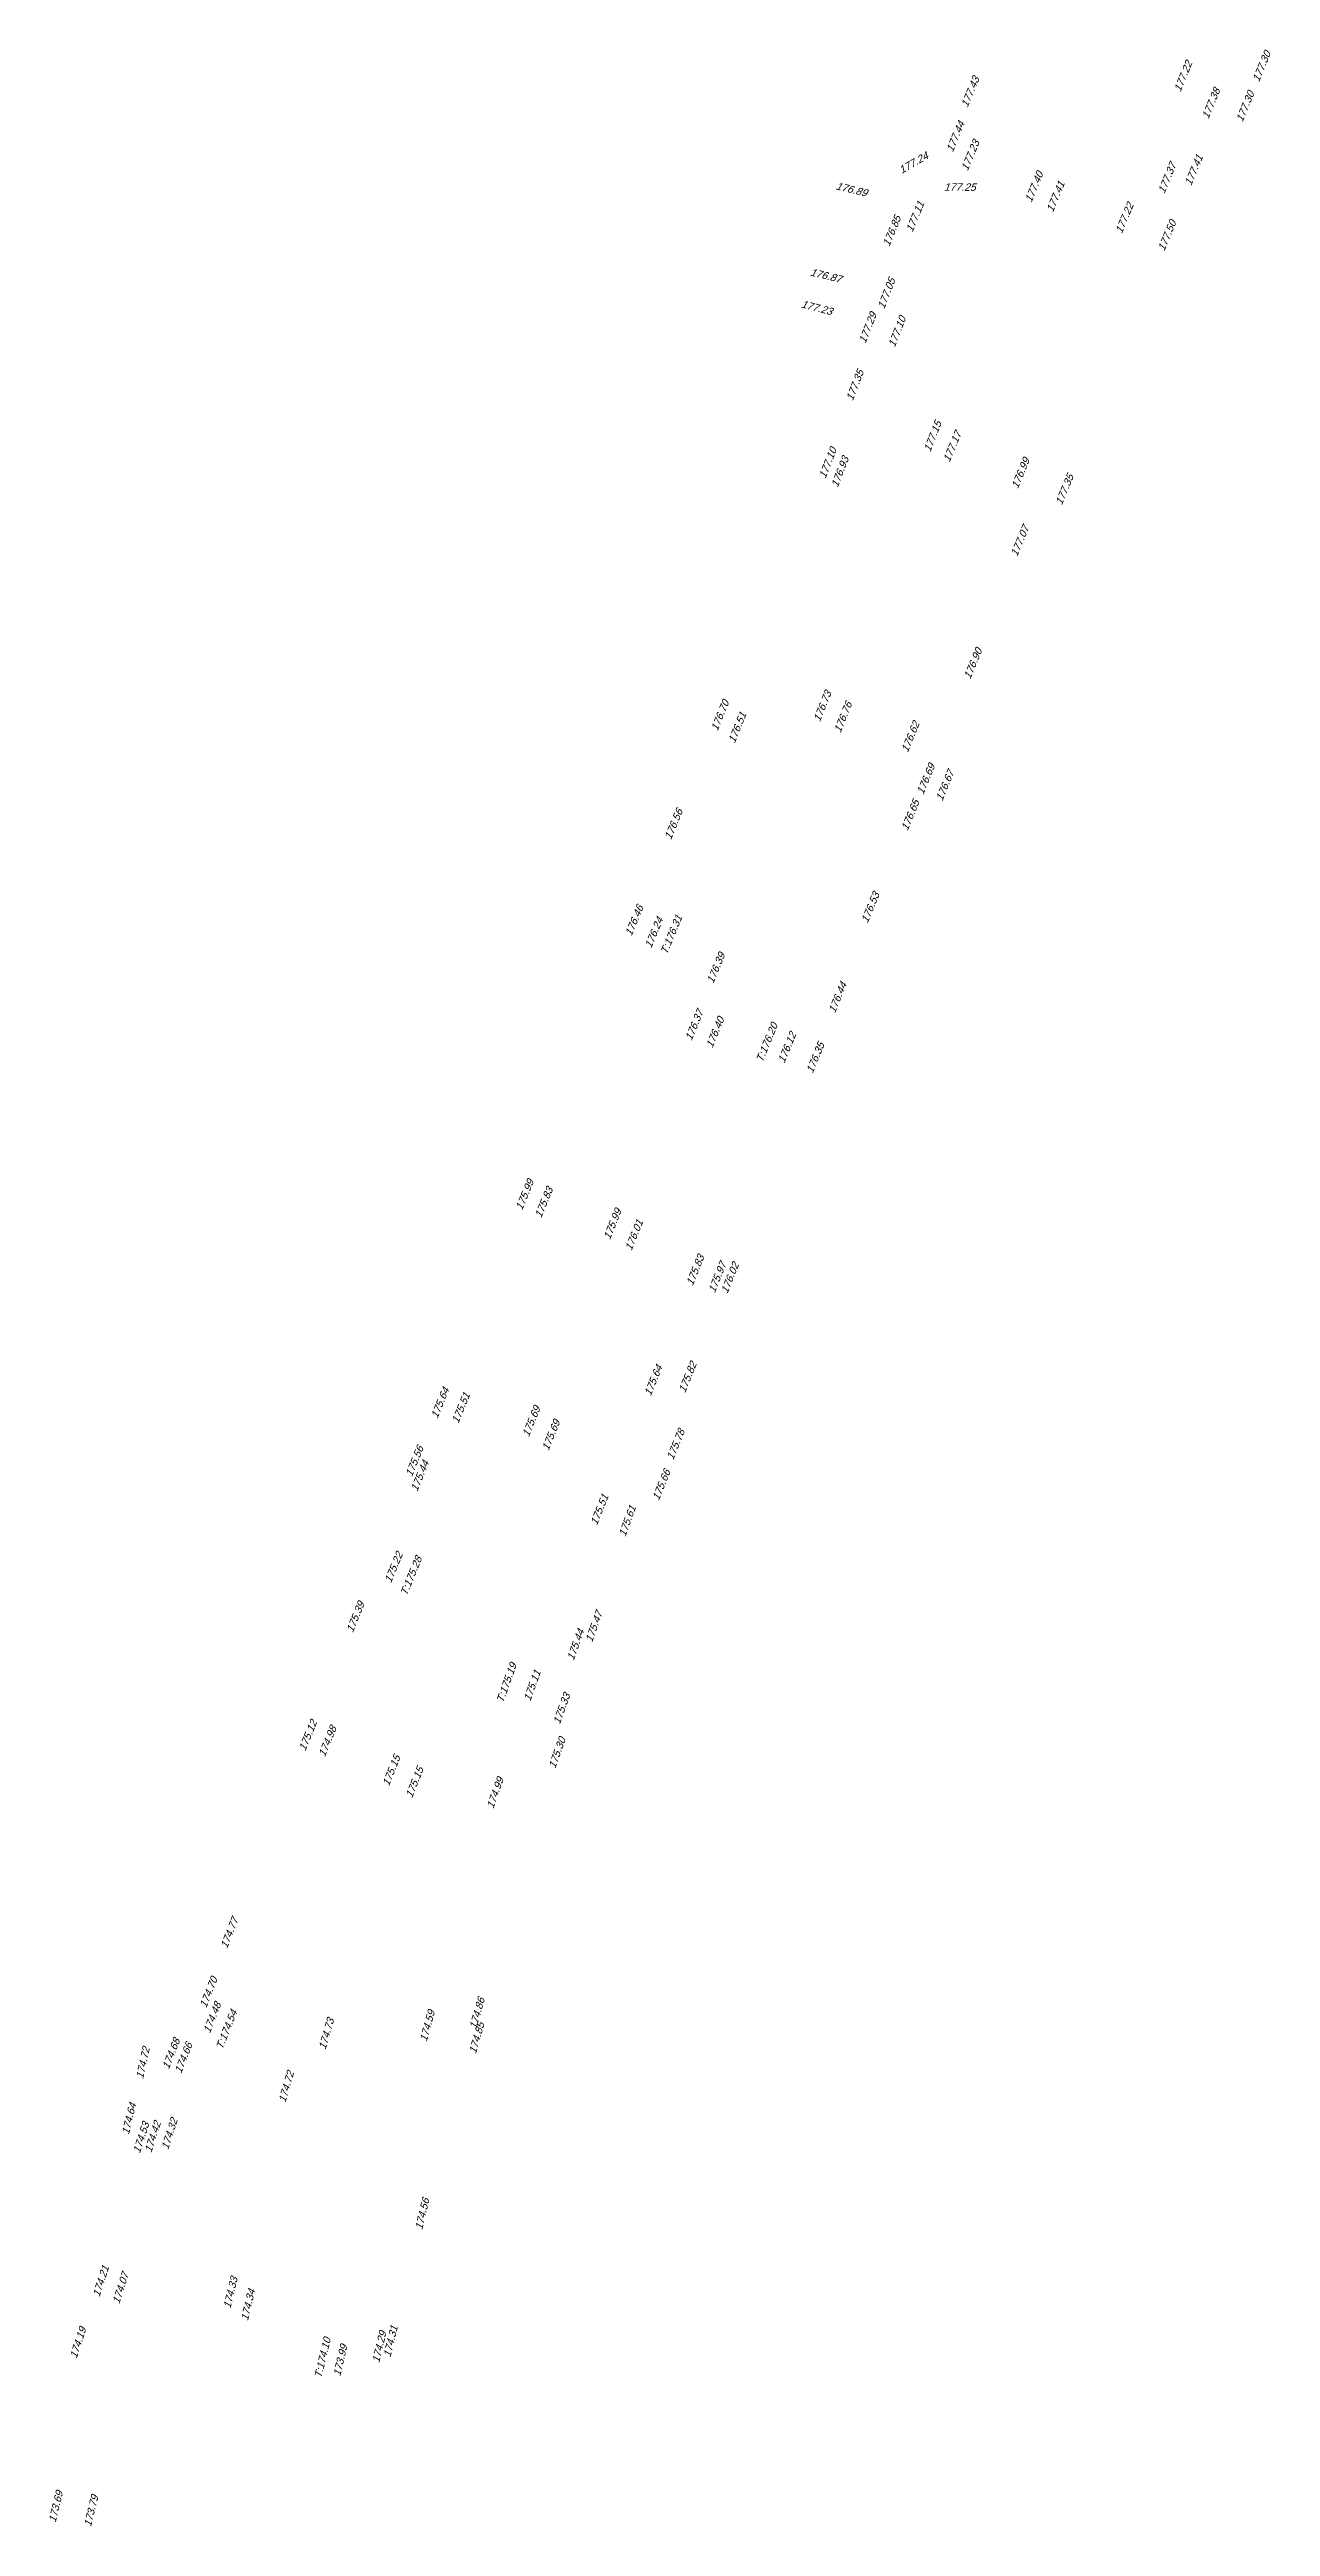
# Model space of a CAD drawing. Header units: metres. Extents: x 1633075 to 1634601, y 8175308 to 8177203.
# Drawn here: x 1634273.1 to 1634371.5, y 8176801.8 to 8177001.4 of the extents above; entities that cross this region are included whole.
import ezdxf

# ---------------------------------------------------------------- set-up
doc = ezdxf.new("R2010")
doc.units = ezdxf.units.M
doc.header["$LTSCALE"] = 2
doc.layers.add('C15785 - Z', color=7, linetype='Continuous')
doc.styles.get("Standard").update_dxf_attribs({"font": 'arial.ttf'})

msp = doc.modelspace()

# ---------------------------------------------------------------- texts
at = {"layer": 'C15785 - Z', "oblique": 18}
for s, rotation, p in [(' 177.22', 427.7204, (1634364.19, 8176997.69, 177.22)), (' 177.30', 427.7204, (1634370.52, 8176998.49, 177.3)), (' 177.43', 427.6514, (1634347.03, 8176996.44, 177.43)), (' 177.38', 427.7204, (1634366.44, 8176995.51, 177.38)), (' 177.30', 427.7204, (1634369.19, 8176995.26, 177.3)), (' 177.44', 427.6514, (1634345.84, 8176992.83, 177.44)), (' 177.23', 427.6514, (1634347.04, 8176991.32, 177.23)), (' 177.24', 390.1823, (1634341.6, 8176991.22, 177.24)), (' 177.40', 427.7204, (1634352.18, 8176988.78, 177.4)), (' 177.37', 427.7204, (1634362.9, 8176989.49, 177.37)), (' 177.41', 427.7204, (1634365.05, 8176990.13, 177.41)), (' 176.89', 706.304, (1634336.23, 8176990.17, 176.89)), (' 177.25', 359.5, (1634344.98, 8176990, 177.25)), (' 177.41', 427.7204, (1634353.91, 8176987.99, 177.41)), (' 176.85', 427.6514, (1634340.72, 8176985.23, 176.85)), (' 177.11', 427.6514, (1634342.59, 8176986.38, 177.11)), (' 177.22', 427.5012, (1634359.46, 8176986.27, 177.22)), (' 177.50', 427.5012, (1634362.89, 8176984.86, 177.5)), (' 176.87', 706.304, (1634334.16, 8176983.22, 176.87)), (' 177.05', 428.9787, (1634340.32, 8176980.19, 177.05)), (' 177.23', 705.4015, (1634333.43, 8176980.66, 177.23)), (' 177.29', 428.9787, (1634338.81, 8176977.42, 177.29)), (' 177.10', 428.9787, (1634341.17, 8176977.11, 177.1)), (' 177.35', 428.9787, (1634337.78, 8176972.79, 177.34)), (' 177.15', 428.9787, (1634344.04, 8176968.67, 177.15)), (' 177.17', 427.5012, (1634345.58, 8176967.85, 177.17)), (' 177.10', 428.9787, (1634335.59, 8176966.53, 177.09)), (' 176.93', 428.9787, (1634336.57, 8176965.81, 176.93)), (' 176.99', 427.5012, (1634351.08, 8176965.71, 176.99)), (' 177.35', 427.5012, (1634354.63, 8176964.39, 177.35)), (' 177.07', 427.5012, (1634351.03, 8176960.25, 177.07)), (' 176.90', 427.5012, (1634347.25, 8176950.37, 176.9)), (' 176.73', 428.0479, (1634335.13, 8176946.93, 176.73)), (' 176.70', 428.0479, (1634326.88, 8176946.18, 176.7)), (' 176.51', 428.0479, (1634328.27, 8176945.21, 176.51)), (' 176.76', 428.0479, (1634336.79, 8176946.04, 176.76)), (' 176.62', 427.6686, (1634342.21, 8176944.46, 176.62)), (' 176.69', 427.6686, (1634343.46, 8176941.06, 176.69)), (' 176.67', 427.6686, (1634345, 8176940.54, 176.67)), (' 176.56', 427.6191, (1634323.13, 8176937.42, 176.56)), (' 176.65', 427.6686, (1634342.2, 8176938.15, 176.65)), (' 176.46', 427.6191, (1634319.95, 8176929.66, 176.46)), (' 176.53', 427.6191, (1634338.98, 8176930.71, 176.53)), (' 176.24', 427.6191, (1634321.54, 8176928.68, 176.24)), (' T:176.31', 427.6191, (1634322.8, 8176928.17, 176.31)), (' 176.39', 427.6191, (1634326.54, 8176925.83, 176.39)), (' 176.44', 427.6191, (1634336.34, 8176923.45, 176.44)), (' 176.37', 427.6191, (1634324.79, 8176921.23, 176.37)), (' 176.40', 427.6191, (1634326.47, 8176920.64, 176.4)), (' T:176.20', 427.6191, (1634330.5, 8176919.48, 176.2)), (' 176.12', 427.6191, (1634332.27, 8176919.42, 176.12)), (' 176.35', 427.6686, (1634334.55, 8176918.6, 176.34)), (' 175.99', 427.6191, (1634311.13, 8176907.56, 175.99)), (' 175.83', 427.6191, (1634312.67, 8176906.94, 175.83)), (' 175.99', 428.0869, (1634318.21, 8176905.19, 175.99)), (' 176.01', 428.0869, (1634319.95, 8176904.3, 176.01)), (' 175.83', 428.0869, (1634324.88, 8176901.48, 175.82)), (' 175.97', 428.0869, (1634326.66, 8176900.9, 175.97)), (' 176.02', 428.0869, (1634327.68, 8176900.85, 176.02)), (' 175.64', 428.0869, (1634321.5, 8176892.59, 175.64)), (' 175.82', 428.0869, (1634324.27, 8176892.85, 175.82)), (' 175.64', 427.8569, (1634304.31, 8176890.78, 175.64)), (' 175.51', 427.8569, (1634305.99, 8176890.37, 175.51)), (' 175.69', 428.0869, (1634311.67, 8176889.29, 175.69)), (' 175.69', 428.0869, (1634313.26, 8176888.18, 175.69)), (' 175.78', 428.0869, (1634323.31, 8176887.43, 175.78)), (' 175.56', 427.8569, (1634302.25, 8176886.08, 175.56)), (' 175.44', 427.8569, (1634302.68, 8176884.89, 175.44)), (' 175.66', 428.0869, (1634322.15, 8176884.17, 175.66)), (' 175.51', 428.0869, (1634317.16, 8176882.18, 175.51)), (' 175.61', 430.3587, (1634319.47, 8176881.25, 175.61)), (' 175.22', 427.8569, (1634300.57, 8176877.52, 175.22)), (' T:175.28', 427.8569, (1634301.84, 8176876.49, 175.28)), (' 175.39', 427.8569, (1634297.49, 8176873.53, 175.39)), (' 175.44', 430.3587, (1634315.3, 8176871.28, 175.44)), (' 175.47', 430.3587, (1634316.78, 8176872.74, 175.47)), (' T:175.19', 430.3587, (1634309.61, 8176867.86, 175.19)), (' 175.11', 430.3587, (1634311.8, 8176867.99, 175.11)), (' 175.33', 430.3587, (1634314.18, 8176866.13, 175.33)), (' 175.12', 427.8569, (1634293.66, 8176863.98, 175.12)), (' 174.98', 427.8569, (1634295.24, 8176863.51, 174.98)), (' 175.15', 428.3048, (1634300.4, 8176861.15, 175.15)), (' 175.30', 430.3587, (1634313.81, 8176862.57, 175.3)), (' 175.15', 428.3048, (1634302.27, 8176860.2, 175.15)), (' 174.99', 430.3587, (1634308.82, 8176859.34, 174.99)), (' 174.77', 428.7497, (1634287.36, 8176848.06, 174.77)), (' 174.70', 428.7497, (1634285.68, 8176843.27, 174.7)), (' 174.48', 428.7497, (1634285.97, 8176841.23, 174.48)), (' 174.86', 434.0804, (1634307.46, 8176841.57, 174.86)), (' T:174.54', 428.7497, (1634286.99, 8176839.92, 174.54)), (' 174.73', 433.8783, (1634295.31, 8176839.91, 174.73)), (' 174.59', 434.6921, (1634303.47, 8176840.55, 174.59)), (' 174.85', 434.0804, (1634307.43, 8176839.58, 174.85)), (' 174.72', 437.7627, (1634280.63, 8176837.56, 174.72)), (' 174.68', 428.7497, (1634282.66, 8176838.33, 174.68)), (' 174.66', 428.7497, (1634283.66, 8176837.99, 174.66)), (' 174.72', 433.8783, (1634292.08, 8176835.64, 174.72)), (' 174.64', 436.2838, (1634279.47, 8176833.06, 174.64)), (' 174.53', 432.2099, (1634280.34, 8176831.55, 174.53)), (' 174.42', 432.2099, (1634281.27, 8176831.61, 174.42)), (' 174.32', 432.2099, (1634282.62, 8176831.85, 174.32)), (' 174.56', 436.59, (1634303.11, 8176825.39, 174.56)), (' 174.21', 432.2099, (1634277.09, 8176819.98, 174.21)), (' 174.07', 432.2099, (1634278.68, 8176819.42, 174.07)), (' 174.33', 436.59, (1634287.66, 8176819.05, 174.33)), (' 174.34', 436.59, (1634289.07, 8176818.06, 174.34)), (' 174.31', 436.59, (1634300.56, 8176815.12, 174.31)), (' 174.19', 432.2099, (1634275.25, 8176815.02, 174.19)), (' T:174.10', 436.59, (1634294.99, 8176813.43, 174.1)), (' 173.99', 436.59, (1634296.51, 8176813.59, 173.99)), (' 174.29', 436.59, (1634299.65, 8176814.67, 174.29)), (' 173.69', 436.2838, (1634273.57, 8176801.8, 173.69)), (' 173.79', 436.2838, (1634276.42, 8176801.46, 173.79))]:
    msp.add_text(s, height=0.6, rotation=rotation, dxfattribs=at).set_placement(p)

doc.saveas('drawing.dxf')
